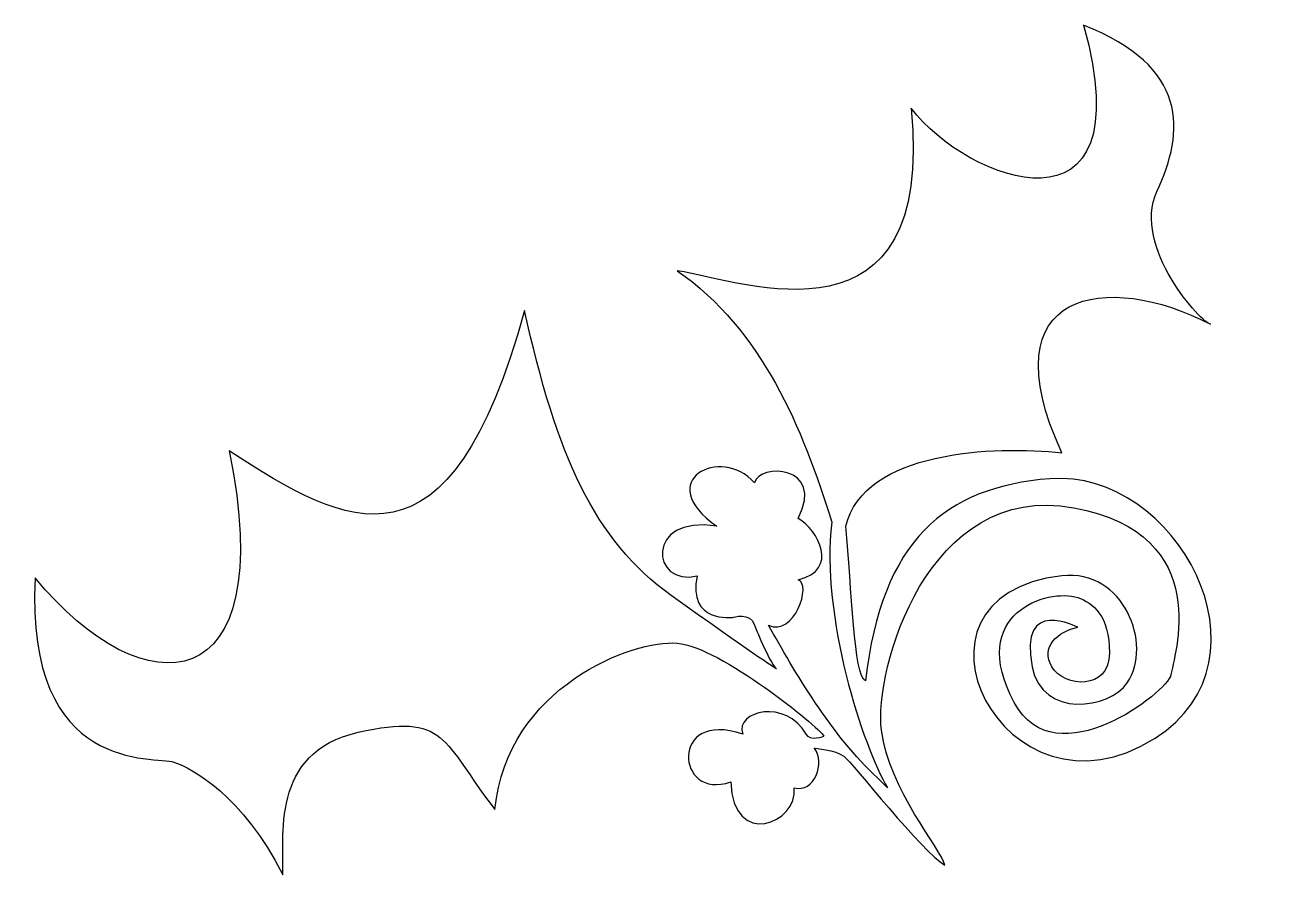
# Model space of a CAD drawing. Header units: centimetres. Extents: x -9.4 to 10.4, y -6.7 to 6.7.
import ezdxf

# ---------------------------------------------------------------- set-up
doc = ezdxf.new("R2010")
doc.units = ezdxf.units.CM
doc.header["$MEASUREMENT"] = 0
doc.layers.add('Camada 1', color=7, linetype='Continuous')

msp = doc.modelspace()

# ---------------------------------------------------------------- linework, layer by layer
at = {"layer": 'Camada 1'}
msp.add_open_spline([(4.16727, -5.32458), (3.79257, -4.70003), (3.10536, -2.60765), (3.29282, -1.13985), (3.29282, -1.13985), (2.8244, 0.35915), (2.1998, 1.88944), (0.85696, 2.82631), (0.85696, 2.82631), (1.94998, 2.63888), (4.91686, 1.51474), (4.54205, 5.38711), (4.54205, 5.38711), (5.41639, 4.23159), (8.22717, 3.16971), (7.259, 6.69867), (7.259, 6.69867), (8.91415, 6.04287), (8.85642, 5.02769), (8.41444, 4.07546), (8.41444, 4.07546), (8.00852, 3.20101), (9.1327, 1.98308), (9.25764, 1.98308), (9.25764, 1.98308), (7.63371, 2.82631), (5.72879, 2.54524), (6.91542, -0.04688), (6.91542, -0.04688), (5.85365, 0.07808), (3.7926, -0.01555), (3.5115, -1.20229), (3.5115, -1.20229), (3.60514, -2.17045), (3.63644, -3.57563), (3.82379, -3.63815), (3.82379, -3.63815), (4.07366, -1.42094), (5.07948, -0.58285), (6.72809, -0.45278), (6.72809, -0.45278), (8.70585, -0.29673), (10.35069, -3.29464), (8.38327, -4.54377), (8.38327, -4.54377), (6.00919, -6.05118), (4.12811, -2.29849), (6.91544, -1.983), (6.91544, -1.983), (7.89577, -1.87206), (8.35295, -3.06779), (7.94602, -3.66943), (7.94602, -3.66943), (7.66588, -4.08353), (6.60601, -4.23749), (6.44702, -3.41958), (6.44702, -3.41958), (6.22845, -2.29529), (7.16531, -2.79503), (7.16531, -2.79503), (7.16531, -2.79503), (6.85292, -2.85742), (6.57185, -3.10732), (6.75928, -3.41958), (6.75928, -3.41958), (6.95483, -3.74539), (7.66492, -3.79436), (7.66492, -3.20101), (7.66492, -3.20101), (7.66492, -2.60766), (7.40412, -2.4062), (7.16528, -2.32656), (7.16528, -2.32656), (6.69686, -2.17043), (5.41181, -2.57892), (6.16592, -3.98171), (6.16592, -3.98171), (6.82031, -5.19901), (8.60186, -3.79436), (8.63308, -3.54451), (8.63308, -3.54451), (8.6643, -3.29466), (9.36217, -1.32444), (7.10315, -0.9095), (7.10315, -0.9095), (4.79339, -0.48527), (3.94879, -3.48207), (4.07364, -4.41896), (4.07364, -4.41896), (4.19847, -5.3558), (5.0104, -6.29277), (5.07292, -6.54253), (5.07292, -6.54253), (4.72944, -6.35518), (3.60522, -4.91849), (3.48029, -4.82488), (3.48029, -4.82488), (3.35535, -4.73124), (3.01177, -4.70002), (3.01177, -4.70002), (3.01177, -4.70002), (3.19923, -4.91859), (3.01177, -5.41831), (2.69948, -5.32457), (2.69948, -5.32457), (2.762, -5.88665), (1.73142, -6.29265), (1.7002, -5.23085), (1.7002, -5.23085), (0.82575, -5.54314), (0.73204, -4.07534), (1.88755, -4.48136), (1.88755, -4.48136), (1.76261, -4.10666), (2.57465, -3.9192), (2.88691, -4.48136), (2.88691, -4.48136), (2.94933, -4.6063), (3.16798, -4.51258), (3.16798, -4.51258), (3.16798, -4.51258), (3.07426, -4.35642), (1.54394, -3.10738), (0.85695, -3.04486), (0.85695, -3.04486), (0.16996, -2.98234), (-1.82878, -3.73185), (-2.01613, -5.6681), (-2.01613, -5.6681), (-2.85936, -4.57508), (-2.76554, -4.13788), (-4.17092, -4.45017), (-4.17092, -4.45017), (-5.5763, -4.76246), (-5.32643, -6.13652), (-5.35766, -6.69865), (-5.35766, -6.69865), (-5.98224, -5.44953), (-6.79432, -5.0123), (-7.07531, -4.91859), (-7.07531, -4.91859), (-7.3563, -4.82487), (-9.41745, -5.13716), (-9.26132, -2.01429), (-9.26132, -2.01429), (-7.54375, -4.10667), (-5.38888, -3.98171), (-6.20088, -0.01555), (-6.20088, -0.01555), (-4.32707, -1.23348), (-2.73444, -2.10801), (-1.54771, 2.20166), (-1.54771, 2.20166), (-1.04807, -0.07807), (-0.45464, -1.42101), (0.76329, -2.29536), (0.76329, -2.29536), (1.98122, -3.16973), (2.41847, -3.4508), (2.41847, -3.4508), (2.41847, -3.4508), (2.29351, -3.32586), (2.07488, -2.76381), (2.07488, -2.76381), (2.07488, -2.76381), (2.01246, -2.54513), (1.7314, -2.63885), (1.7314, -2.63885), (1.7314, -2.63885), (1.7314, -2.63885), (1.01311, -2.73249), (1.16924, -1.983), (1.16924, -1.983), (0.45098, -2.17043), (0.32612, -1.01492), (1.48153, -1.20227), (1.48153, -1.20227), (0.45098, -0.48398), (1.54395, 0.0781), (2.07491, -0.51528), (2.07491, -0.51528), (2.1374, -0.20299), (3.1992, -0.23421), (2.76201, -1.07733), (2.76201, -1.07733), (3.0743, -1.26476), (3.41789, -1.88934), (2.76201, -2.04549), (2.76201, -2.04549), (2.98058, -2.10791), (2.69959, -2.95121), (2.29357, -2.76378), (2.29357, -2.76378), (2.69949, -3.48199), (3.29287, -4.51265), (4.01114, -5.16842), (4.01114, -5.16842), (4.01114, -5.16842), (4.16727, -5.32458), (4.16727, -5.32458)], degree=3, knots=[0, 0, 0, 0, 0.01960784, 0.01960784, 0.01960784, 0.01960784, 0.03921569, 0.03921569, 0.03921569, 0.03921569, 0.05882353, 0.05882353, 0.05882353, 0.05882353, 0.07843137, 0.07843137, 0.07843137, 0.07843137, 0.09803922, 0.09803922, 0.09803922, 0.09803922, 0.11764706, 0.11764706, 0.11764706, 0.11764706, 0.1372549, 0.1372549, 0.1372549, 0.1372549, 0.15686275, 0.15686275, 0.15686275, 0.15686275, 0.17647059, 0.17647059, 0.17647059, 0.17647059, 0.19607843, 0.19607843, 0.19607843, 0.19607843, 0.21568627, 0.21568627, 0.21568627, 0.21568627, 0.23529412, 0.23529412, 0.23529412, 0.23529412, 0.25490196, 0.25490196, 0.25490196, 0.25490196, 0.2745098, 0.2745098, 0.2745098, 0.2745098, 0.29411765, 0.29411765, 0.29411765, 0.29411765, 0.31372549, 0.31372549, 0.31372549, 0.31372549, 0.33333333, 0.33333333, 0.33333333, 0.33333333, 0.35294118, 0.35294118, 0.35294118, 0.35294118, 0.37254902, 0.37254902, 0.37254902, 0.37254902, 0.39215686, 0.39215686, 0.39215686, 0.39215686, 0.41176471, 0.41176471, 0.41176471, 0.41176471, 0.43137255, 0.43137255, 0.43137255, 0.43137255, 0.45098039, 0.45098039, 0.45098039, 0.45098039, 0.47058824, 0.47058824, 0.47058824, 0.47058824, 0.49019608, 0.49019608, 0.49019608, 0.49019608, 0.50980392, 0.50980392, 0.50980392, 0.50980392, 0.52941176, 0.52941176, 0.52941176, 0.52941176, 0.54901961, 0.54901961, 0.54901961, 0.54901961, 0.56862745, 0.56862745, 0.56862745, 0.56862745, 0.58823529, 0.58823529, 0.58823529, 0.58823529, 0.60784314, 0.60784314, 0.60784314, 0.60784314, 0.62745098, 0.62745098, 0.62745098, 0.62745098, 0.64705882, 0.64705882, 0.64705882, 0.64705882, 0.66666667, 0.66666667, 0.66666667, 0.66666667, 0.68627451, 0.68627451, 0.68627451, 0.68627451, 0.70588235, 0.70588235, 0.70588235, 0.70588235, 0.7254902, 0.7254902, 0.7254902, 0.7254902, 0.74509804, 0.74509804, 0.74509804, 0.74509804, 0.76470588, 0.76470588, 0.76470588, 0.76470588, 0.78431373, 0.78431373, 0.78431373, 0.78431373, 0.80392157, 0.80392157, 0.80392157, 0.80392157, 0.82352941, 0.82352941, 0.82352941, 0.82352941, 0.84313725, 0.84313725, 0.84313725, 0.84313725, 0.8627451, 0.8627451, 0.8627451, 0.8627451, 0.88235294, 0.88235294, 0.88235294, 0.88235294, 0.90196078, 0.90196078, 0.90196078, 0.90196078, 0.92156863, 0.92156863, 0.92156863, 0.92156863, 0.94117647, 0.94117647, 0.94117647, 0.94117647, 0.96078431, 0.96078431, 0.96078431, 0.96078431, 1, 1, 1, 1], dxfattribs=at)

doc.saveas('drawing.dxf')
